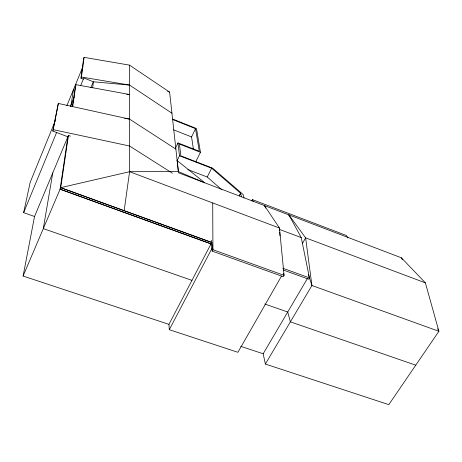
<?xml version="1.0" encoding="UTF-8"?>
<svg xmlns="http://www.w3.org/2000/svg" width="462" height="462" viewBox="0 0 462 462"><rect width="100%" height="100%" fill="white"/><g stroke="black" fill="none" stroke-linecap="round" stroke-linejoin="round"><path stroke-width="0.69" d="M124.145 210.718L129.597 171.702L129.487 65.125L84.096 57.363L83.622 58.518L80.937 78.234L83.322 79.187M92.729 87.832L93.336 81.78L83.824 77.98L80.584 85.811M80.937 78.234L81.439 77.027L84.096 57.363M72.332 106.722L75.427 85.897L75.935 84.662L129.516 94.508L126.657 94.254M281.52 276.074L237.89 352.304L169.3 329.695L168.942 324.37L23.1 276.045L60.724 187.711L68.445 135.406L70.455 136.169M72.673 106.751L75.935 84.662M70.825 106.728L73.406 89.772M52.784 172.869L43.295 228.609L191.955 280.359M60.724 187.711L211.792 242.515L211.059 243.907L60.083 189.224L67.868 136.781L52.853 131.081L58.328 103.43L129.539 119.121L175.889 149.134M52.853 131.081L58.328 103.43M23.1 276.045L34.546 216.493L68.445 135.406M34.546 216.493L23.626 212.659L30.18 182.323L55.33 120.68M66.898 105.619L82.894 66.69M23.626 212.659L56.589 132.502M70.386 106.289L74.22 97.003M90.858 87.693L93.336 81.78L129.504 85.066L171.939 113.213M175.3 148.527L177.974 142.92L199.266 151.247L195.559 128.667L172.28 119.404M177.021 160.886L179.475 155.786L177.974 142.92M193.457 149.445L191.563 136.937L195.559 128.667M195.709 161.902L200.444 152.275L196.489 128.54L172.776 119.104M187.855 169.577L207.213 177.004L211.688 168.226L240.667 193.289L241.505 196.806M168.942 324.37L211.781 242.44L60.736 187.647L129.597 171.702L178.401 171.616L204.799 182.813L177.148 160.58L178.401 171.616M239.27 195.83L240.667 193.289L239.351 195.859M169.3 329.695L211.81 248.666M265.696 208.119L264.449 205.567L279.475 228.032L284.072 275.352L283.293 276.709L212.197 251.114L212.936 249.705L212.716 202.945M251.761 200.901L252.443 199.63L346.477 235.539L347.967 237.959M302.431 243.422L305.625 237.861L288.923 214.905L289.582 216.915M129.487 65.125L169.618 92.117L178.494 172.782L401.397 257.802L425.392 282.871L438.9 331.289L388.802 404.637L265.361 364.056L263.173 353.771L307.346 278.632M288.923 214.905L301.247 237.595L309.43 277.87L308.651 279.192L283.218 269.975M265.361 364.056L311.919 285.51L305.625 237.861L425.392 282.871M207.213 177.004L221.922 189.818M211.688 168.226L179.475 155.786M81.439 77.027L129.504 85.066M124.601 118.237L129.539 119.121M53.425 129.695L129.568 146.015L172.372 173.204M240.702 346.315L263.173 353.771M415.748 365.182L290.384 321.847L287.728 312.006L264.778 304.002M282.646 268.151L309.43 277.87M60.095 189.154L211.047 243.838L212.197 251.114M129.597 171.702L279.475 228.032L279.654 230.879M279.36 229.377L301.247 237.595M200.444 152.275L179.441 144.069L180.85 155.844L212.601 168.139L243.151 194.537L243.988 197.99M173.66 129.868L191.563 136.937M167.614 91.303L169.618 92.117M401.397 257.802L402.385 259.731M437.601 328.742L438.9 331.289L311.919 285.51L308.333 274.486M252.443 199.63L253.274 201.582M283.501 273.325L284.072 275.352L212.936 249.705L211.44 240.338M279.741 232.305L279.966 235.863"/></g></svg>
